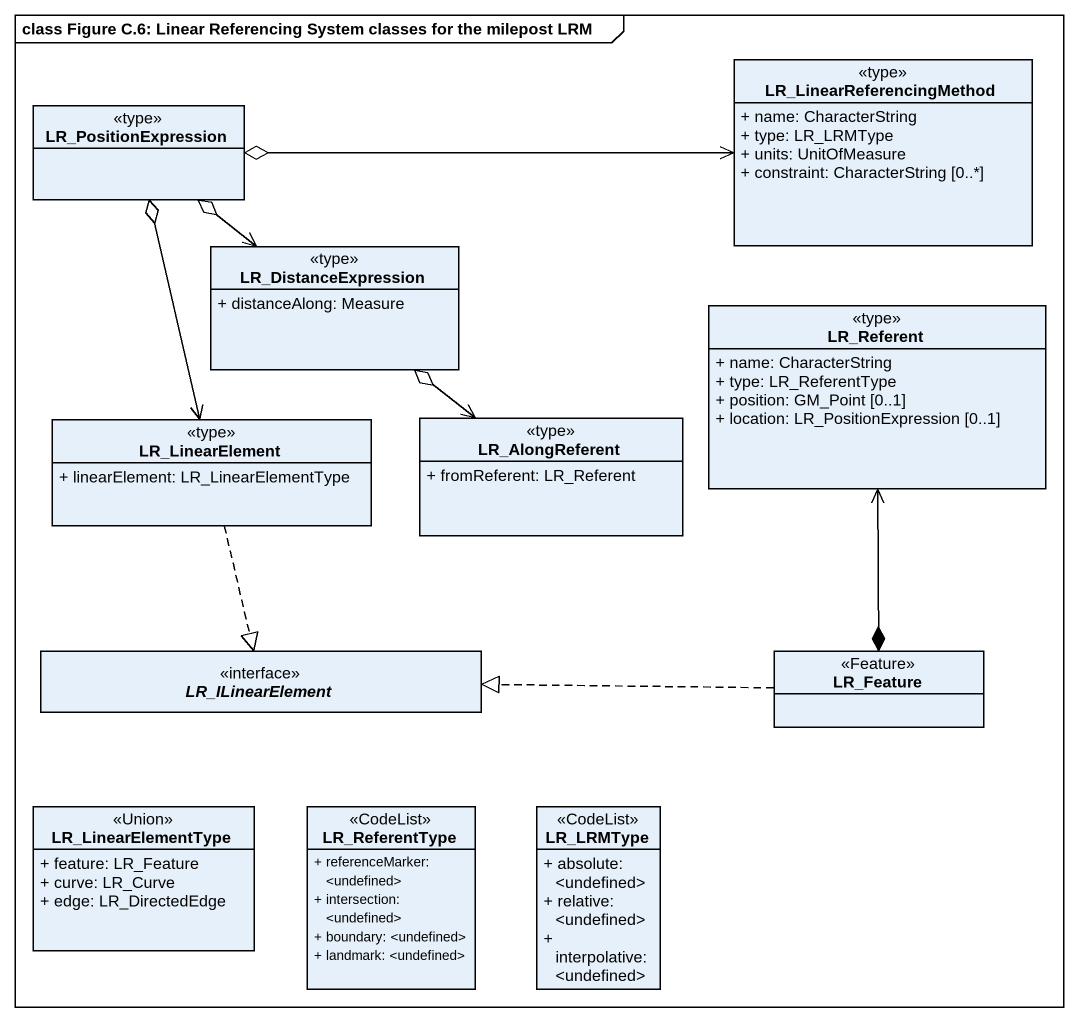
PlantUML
@startuml
mainframe class Figure C.6: Linear Referencing System classes for the milepost LRM
hide circle
hide empty members
skinparam classAttributeIconSize 0
class LR_LinearReferencingMethod <<type>> {
  + name: CharacterString
  + type: LR_LRMType
  + units: UnitOfMeasure
  + constraint: CharacterString [0..*]
}
class LR_PositionExpression <<type>>
class LR_DistanceExpression <<type>> {
  + distanceAlong: Measure
}
class LR_Referent <<type>> {
  + name: CharacterString
  + type: LR_ReferentType
  + position: GM_Point [0..1]
  + location: LR_PositionExpression [0..1]
}
class LR_LinearElement <<type>> {
  + linearElement: LR_LinearElementType
}
class LR_AlongReferent <<type>> {
  + fromReferent: LR_Referent
}
interface LR_ILinearElement
class LR_Feature <<Feature>>
class LR_LinearElementType <<Union>> {
  + feature: LR_Feature
  + curve: LR_Curve
  + edge: LR_DirectedEdge
}
class LR_ReferentType <<CodeList>> {
  + referenceMarker: <undefined>
  + intersection: <undefined>
  + boundary: <undefined>
  + landmark: <undefined>
}
class LR_LRMType <<CodeList>> {
  + absolute: <undefined>
  + relative: <undefined>
  + interpolative: <undefined>
}
LR_LinearReferencingMethod <-left-o LR_PositionExpression
LR_PositionExpression o--> LR_LinearElement
LR_DistanceExpression <-up-o LR_PositionExpression
LR_DistanceExpression o--> LR_AlongReferent
LR_LinearElement ..|> LR_ILinearElement
LR_Feature *-up-> LR_Referent
LR_Feature .left.|> LR_ILinearElement
@enduml
